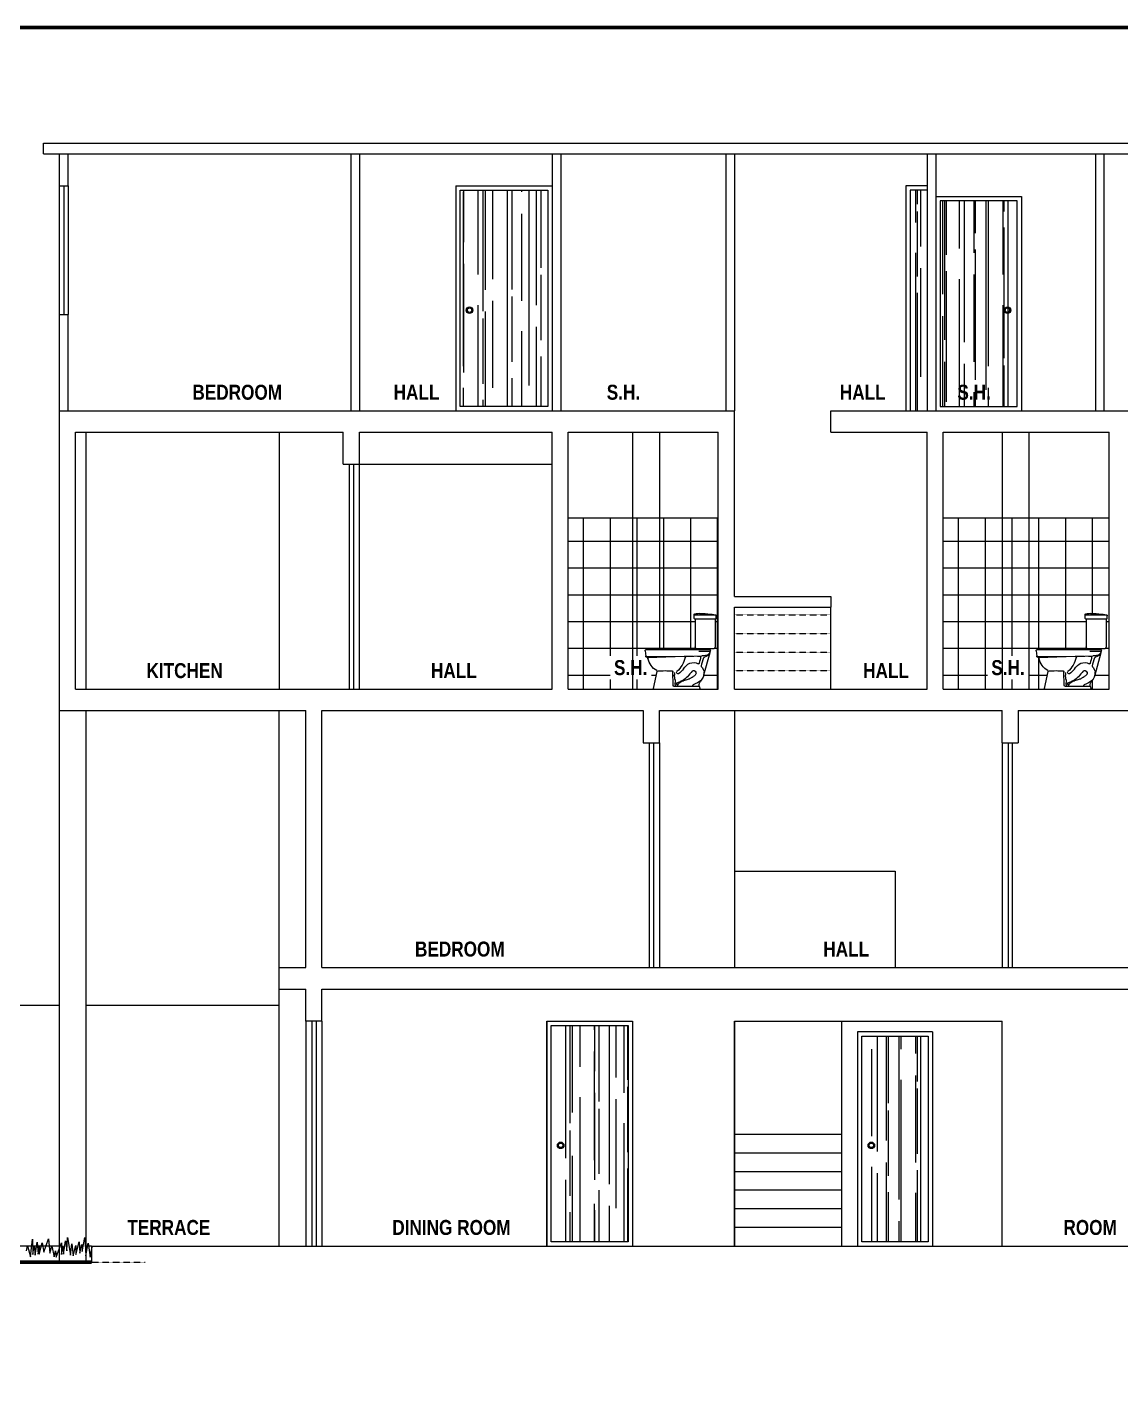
# Model space of a CAD drawing. Header units: millimetres. Extents: x -249630 to 95394, y -188036 to 109963.
# Drawn here: x -68730 to -55976, y -3925 to 12104 of the extents above; entities that cross this region are included whole.
import ezdxf

# ---------------------------------------------------------------- set-up
doc = ezdxf.new("R2010")
doc.units = ezdxf.units.MM
doc.linetypes.add('DASHED2', pattern=[9.525, 6.35, -3.175])
for name, color, linetype in [('04', 4, 'Continuous'), ('05', 5, 'Continuous'), ('Layer1', 2, 'Continuous'), ('Layer11', 30, 'Continuous'), ('Layer2', 8, 'Continuous'), ('Layer3', 3, 'Continuous'), ('Layer5', 84, 'Continuous'), ('Layer8', 8, 'Continuous'), ('SOMBRA', 252, 'Continuous'), ('SUBTITULOS', 90, 'Continuous'), ('VEREDA', 1, 'Continuous')]:
    doc.layers.add(name, color=color, linetype=linetype)
doc.layers.add('MUROS', color=6, linetype='Continuous', lineweight=60)
doc.styles.add('SUBTITULOS(E)', font='swisscbi.ttf', dxfattribs={"oblique": 15, "height": 0.2})
pattern_1 = [(90, (-361581.4, -234596.78), (-254, 558.8), [3810, -508, 1270, -254]), (90, (-361708.4, -234258.96), (-337.82, -254), [762, -83.82, 1524, -190.5]), (90, (-361797.3, -234469.78), (-170.18, 1320.8), [2032, -355.6, 1016, -254])]

# ---------------------------------------------------------------- blocks, each defined once
blk = doc.blocks.new('CORTE INODORO')
for p, q in [((-0.01, 0.661), (-0.01, 0.686)), ((0.195, 0.658), (-0.007, 0.658)), ((0.191, 0.693), (-0.003, 0.693)), ((0, 0.657), (0, 0.394)), ((0.188, 0.657), (0.188, 0.394)), ((0.198, 0.661), (0.198, 0.693)), ((0.012, 0.378), (0.176, 0.378)), ((0.045, 0.359), (0.045, 0.362)), ((0.051, 0.341), (0.045, 0.358)), ((0.152, 0.356), (0.048, 0.356)), ((0.051, 0.341), (0.108, 0.132)), ((0.646, 0.37), (0.053, 0.37)), ((0.27, 0.306), (0.124, 0.311)), ((0.207, 0.308), (0.629, 0.294)), ((0.27, 0.306), (0.637, 0.302)), ((0.641, 0.299), (0.636, 0.297)), ((0.653, 0.358), (0.649, 0.309)), ((0.653, 0.358), (0.653, 0.363)), ((0.393, 0.034), (0.397, 0.165)), ((0.576, 0.007), (0.541, 0.164)), ((0.148, 0.023), (0.145, 0.007)), ((0.571, 0), (0.15, 0)), ((0.387, 0.028), (0.154, 0.028)), ((0.35, 0.032), (0.347, 0.043)), ((0.359, 0.044), (0.352, 0.043)), ((0.362, 0.046), (0.363, 0.049))]:
    blk.add_line(p, q)
for centre, radius, start, end in [((-0.003, 0.686), 0.007, 90, 180), ((-0.007, 0.661), 0.003, 180, 270), ((0.003, 0.657), 0.003, 160.5288, 180), ((0.013, 0.72), 0.0268, 269.7289, 303.6696), ((0.043, 0.675), 0.0268, 89.7289, 123.6696), ((0.137, -0.021), 0.729, 89.1326, 97.4084), ((0.09, 0.016), 0.695, 81.7947, 85.235), ((0.185, 0.657), 0.003, 0, 19.4712), ((0.188, 0.693), 0.01, 0, 81.7947), ((0.191, 0.686), 0.007, 0, 90), ((0.195, 0.661), 0.003, 270, 0), ((0.004, 0.394), 0.004, 180, 225), ((-0.014, 0.374), 0.0228, 17.4319, 47.7941), ((0.202, 0.374), 0.0228, 132.2059, 162.5681), ((0.184, 0.394), 0.004, 315, 0), ((0.012, 0.382), 0.004, 192.531, 270), ((0.053, 0.362), 0.008, 90, 180), ((0.048, 0.359), 0.003, 180, 270), ((0.112, 0.364), 0.0653, 200.9957, 260.1085), ((0.089, 0.355), 0.04, 200.9164, 258.139), ((0.137, 0.586), 0.276, 258.139, 267.2219), ((0.101, 0.294), 0.006, 18.2594, 85.8153), ((-0.658, 0.044), 0.805, 12.333, 18.2594), ((0.251, -0.235), 0.551, 98.9487, 101.9832), ((0.577, 0.366), 0.445, 188.0011, 196.2243), ((0.176, 0.382), 0.004, 270, 347.469), ((0.27, 0.296), 0.0101, 6.1926, 80.2467), ((0.563, 0.373), 0.293, 195.0205, 225.5724), ((0.457, 0.324), 0.175, 300.3686, 347.842), ((0.641, 0.284), 0.014, 112.8337, 167.842), ((0.637, 0.314), 0.012, 269.3937, 354.8978), ((0.637, 0.31), 0.012, 292.8337, 354.8978), ((0.646, 0.363), 0.007, 0, 90), ((0.211, 0.144), 0.107, 141.7703, 172.7556), ((0.234, 0.16), 0.129, 180.8365, 221.331), ((0.122, 0.214), 0.006, 321.7703, 12.333), ((0.156, 0.243), 0.006, 193.7552, 299.357), ((0.204, 0.142), 0.106, 72.1357, 115.1999), ((0.211, 0.144), 0.107, 119.2057, 119.357), ((0.228, 0.151), 0.049, 171.2032, 188.7968), ((0.202, 0.15), 0.0239, 104.7988, 157.573), ((0.209, 0.15), 0.0293, 191.0702, 250.56), ((0.202, 0.158), 0.0162, 37.9525, 112.5604), ((1.854, 1.541), 2.138, 219.9507, 221.7941), ((0.155, 0.095), 0.17, 34.2002, 60.9581), ((0.44, 0.294), 0.179, 215.7263, 237.3045), ((0.348, 0.155), 0.0118, 245.2324, 307.5506), ((0.319, 0.176), 0.0475, 319.6277, 333.5797), ((0.352, 0.156), 0.0096, 355.9098, 54.4925), ((0.073, 0.151), 0.308, 348.06, 356.2516), ((0.563, 0.127), 0.183, 171.2833, 178.8824), ((0.402, 0.166), 0.00522, 94.8447, 186.6116), ((0.464, -0.785), 0.958, 85.7423, 93.7109), ((0.549, 0.166), 0.008, 120.3686, 192.6002), ((0.404, 0.471), 0.475, 234.6901, 245.3239), ((0.068, 0.031), 0.0824, 1.7182, 32.6789), ((0.15, 0.006), 0.006, 168.0239, 270), ((0.129, 0.033), 0.0206, 335.0469, 1.3444), ((0.154, 0.022), 0.006, 90, 168.0239), ((-0.031, -0.261), 0.447, 54.5445, 58.9921), ((0.203, 0.034), 0.00632, 277.9574, 65.3619), ((0.275, 0.169), 0.081, 234.5445, 257.1644), ((0.414, 0.532), 0.47, 250.4077, 255.3868), ((0.444, 0.307), 0.265, 226.0844, 251.2042), ((0.274, -0.015), 0.0951, 45.2368, 76.654), ((0.325, 0.037), 0.0229, 15.8181, 44.4562), ((0.351, 0.049), 0.006, 204.1149, 279.4623), ((0.356, 0.034), 0.006, 195.8181, 270), ((0.357, 0.05), 0.006, 350.5377, 71.2042), ((0.359, 0.047), 0.00331, 270.6859, 336.6943), ((0.366, 0.034), 0.006, 270, 355.293), ((0.11, 0.055), 0.263, 355.293, 1.6486), ((1.148, 0.045), 0.776, 176.8488, 178.6822), ((0.387, 0.034), 0.006, 270, 358.2511), ((0.571, 0.006), 0.006, 270, 12.6002)]:
    blk.add_arc(centre, radius, start, end)

msp = doc.modelspace()

# ---------------------------------------------------------------- hatches: boundary and pattern name
at = {"layer": 'Layer2'}
h = msp.add_hatch(dxfattribs=at)
h.set_pattern_fill('AR-RROOF', color=256, scale=10, angle=90, style=0)
h.set_pattern_definition(pattern_1)
h.paths.add_polyline_path([(-62657.415, 10204.431), (-63682.415, 10204.431), (-63682.415, 7679.431), (-62657.415, 7679.431)])
h = msp.add_hatch(dxfattribs=at)
h.set_pattern_fill('AR-RROOF', color=256, scale=10, angle=90, style=0)
h.set_pattern_definition(pattern_1)
h.paths.add_polyline_path([(-58232.415, 10204.431), (-58432.415, 10204.431), (-58432.415, 7629.431), (-58232.415, 7629.431)])
h = msp.add_hatch(dxfattribs=at)
h.set_pattern_fill('AR-RROOF', color=256, scale=10, angle=90, style=0)
h.set_pattern_definition(pattern_1)
h.paths.add_polyline_path([(-57182.415, 10079.431), (-58082.415, 10079.431), (-58082.415, 7679.431), (-57182.415, 7679.431)])
h.paths.add_polyline_path([(-57925.469, 7708.342), (-57443.083, 7708.342), (-57443.083, 7983.797), (-57925.469, 7983.797)], flags=24)
h = msp.add_hatch(dxfattribs=at)
h.set_pattern_fill('AR-RROOF', color=256, scale=10, angle=90, style=0)
h.set_pattern_definition(pattern_1)
h.paths.add_polyline_path([(-61719.915, 454.431), (-62619.915, 454.431), (-62619.915, -2070.569), (-61719.915, -2070.569)])
h = msp.add_hatch(dxfattribs=at)
h.set_pattern_fill('AR-RROOF', color=256, scale=10, angle=90, style=0)
h.set_pattern_definition(pattern_1)
h.paths.add_polyline_path([(-58994.915, -2070.569), (-58219.915, -2070.569), (-58219.915, 329.431), (-58994.915, 329.431)])

# ---------------------------------------------------------------- linework, layer by layer
at = {"layer": '04'}
for p, q in [((-68357.415, -2308.069), (-68357.415, 4129.431)), ((-68044.915, -2308.069), (-68044.915, 4129.431)), ((-65794.915, 1129.431), (-65794.915, 4129.431)), ((-61357.415, 3754.431), (-61357.415, 1129.431)), ((-57357.415, 3754.431), (-57357.415, 1129.431)), ((-65794.915, -2120.569), (-65794.915, 879.431)), ((-60482.415, -2120.569), (-60482.415, 504.431)), ((-60482.415, 504.431), (-60482.415, -2120.569)), ((-57357.415, -2120.569), (-57357.415, 504.431))]:
    msp.add_line(p, q, dxfattribs=at)
msp.add_lwpolyline([(-60482.415, 504.431), (-57357.415, 504.431)], dxfattribs=at)
at = {"layer": '05'}
for p, q in [((-68357.415, 4379.431), (-68357.415, 7629.431)), ((-60482.415, 5462.765), (-60482.415, 7629.431)), ((-68169.915, 4379.431), (-68169.915, 7379.431)), ((-65044.915, 7004.431), (-65044.915, 7379.431)), ((-62607.415, 4379.431), (-62607.415, 7379.431)), ((-62419.915, 4379.431), (-62419.915, 7379.431)), ((-60669.915, 4379.431), (-60669.915, 7379.431)), ((-58232.415, 4379.431), (-58232.415, 7379.431)), ((-58044.915, 4379.431), (-58044.915, 7379.431)), ((-56107.415, 4379.431), (-56107.415, 7379.431)), ((-60482.415, 4379.431), (-60482.415, 5337.765)), ((-65482.415, 1129.431), (-65482.415, 4129.431)), ((-65294.915, 1129.431), (-65294.915, 4129.431)), ((-61544.915, 4129.431), (-61544.915, 3754.431)), ((-57169.915, 4129.431), (-57169.915, 3754.431)), ((-65482.415, 504.431), (-65482.415, 879.431)), ((-65294.915, 504.431), (-65294.915, 879.431))]:
    msp.add_line(p, q, dxfattribs=at)
for points in [[(-68357.415, 7629.431), (-60482.415, 7629.431)], [(-59357.415, 7629.431), (-56107.415, 7629.431)], [(-59357.415, 7379.431), (-59357.415, 7629.431)], [(-56107.415, 7629.431), (-52607.415, 7629.431)], [(-68169.915, 7379.431), (-65044.915, 7379.431)], [(-64857.415, 7379.431), (-62607.415, 7379.431)], [(-64857.415, 7004.431), (-64857.415, 7379.431)], [(-62419.915, 7379.431), (-60669.915, 7379.431)], [(-59357.415, 7379.431), (-58232.415, 7379.431)], [(-58044.915, 7379.431), (-56107.415, 7379.431)], [(-65044.915, 7004.431), (-64857.415, 7004.431)], [(-60482.415, 5462.765), (-59357.415, 5462.765)], [(-59357.415, 5462.765), (-59357.415, 5337.765)], [(-60482.415, 5337.765), (-59357.415, 5337.765)], [(-68357.415, 4129.431), (-68357.415, 4379.431)], [(-68169.915, 4379.431), (-65294.915, 4379.431)], [(-65294.915, 4379.431), (-62607.415, 4379.431)], [(-62419.915, 4379.431), (-60669.915, 4379.431)], [(-60482.415, 4379.431), (-58232.415, 4379.431)], [(-58044.915, 4379.431), (-56107.415, 4379.431)], [(-68357.415, 4129.431), (-65482.415, 4129.431)], [(-65294.915, 4129.431), (-61544.915, 4129.431)], [(-61357.415, 3754.431), (-61357.415, 4129.431)], [(-61357.415, 4129.431), (-57357.415, 4129.431)], [(-57357.415, 3754.431), (-57357.415, 4129.431)], [(-57169.915, 4129.431), (-52794.915, 4129.431)], [(-61544.915, 3754.431), (-61357.415, 3754.431)], [(-57357.415, 3754.431), (-57169.915, 3754.431)], [(-65794.915, 1129.431), (-65482.415, 1129.431)], [(-65794.915, 879.431), (-65794.915, 1129.431)], [(-65294.915, 1129.431), (-53607.415, 1129.431)], [(-65794.915, 879.431), (-65482.415, 879.431)], [(-65294.915, 879.431), (-53607.415, 879.431)], [(-65294.915, 504.431), (-65482.415, 504.431)], [(-67982.415, -2120.569), (-53607.415, -2120.569)], [(-67982.415, -2120.569), (-67982.415, -2308.069)]]:
    msp.add_lwpolyline(points, dxfattribs=at)
at = {"layer": 'Layer1'}
for p, q in [((-64957.415, 10629.431), (-64957.415, 7629.431)), ((-64857.415, 10629.431), (-64857.415, 7629.431)), ((-62607.415, 10629.431), (-62607.415, 7629.431)), ((-62507.415, 10629.431), (-62507.415, 7629.431)), ((-60582.415, 10629.431), (-60582.415, 7629.431)), ((-60482.415, 10629.431), (-60482.415, 7629.431)), ((-58232.415, 10629.431), (-58232.415, 7629.431)), ((-58132.415, 10629.431), (-58132.415, 7629.431)), ((-56269.915, 10629.431), (-56269.915, 7629.431)), ((-56269.915, 10629.431), (-56269.915, 7629.431)), ((-56169.915, 10629.431), (-56169.915, 7629.431)), ((-56169.915, 10629.431), (-56169.915, 7629.431)), ((-58607.415, 2254.431), (-58607.415, 1129.431)), ((-62669.915, 504.431), (-61669.915, 504.431)), ((-62669.915, -2120.569), (-62669.915, 504.431)), ((-61669.915, 504.431), (-61669.915, -2120.569)), ((-59044.915, 379.431), (-59044.915, -2120.569))]:
    msp.add_line(p, q, dxfattribs=at)
for points in [[(-68544.915, 10754.431), (-52419.915, 10754.431)], [(-68544.915, 10629.431), (-68544.915, 10754.431)], [(-68544.915, 10629.431), (-52419.915, 10629.431)], [(-68357.415, 10254.431), (-68357.415, 10629.431)], [(-68257.415, 10254.431), (-68257.415, 10629.431)], [(-68357.415, 10254.431), (-68257.415, 10254.431)], [(-68357.415, 7629.431), (-68357.415, 8754.431)], [(-68357.415, 8754.431), (-68257.415, 8754.431)], [(-68257.415, 7629.431), (-68257.415, 8754.431)], [(-60482.415, 2254.431), (-58607.415, 2254.431)], [(-65482.415, 504.431), (-65482.415, -2120.569)], [(-65294.915, 504.431), (-65294.915, -2120.569)], [(-58169.915, 379.431), (-59044.915, 379.431)], [(-58169.915, 379.431), (-58169.915, -2120.569)]]:
    msp.add_lwpolyline(points, dxfattribs=at)
at = {"layer": 'Layer2'}
for p, q in [((-68044.915, 4379.431), (-68044.915, 7379.431)), ((-65794.915, 7379.431), (-65794.915, 4379.431))]:
    msp.add_line(p, q, dxfattribs=at)
for points in [[(-68307.415, 10254.431), (-68307.415, 8754.431)], [(-61669.915, 7379.431), (-61669.915, 4379.431)], [(-61357.415, 7379.431), (-61357.415, 4841.931)], [(-57357.415, 7379.431), (-57357.415, 4379.431)], [(-57044.915, 7379.431), (-57044.915, 4379.431)], [(-74482.415, 691.931), (-68357.415, 691.931)], [(-68044.915, 691.931), (-65794.915, 691.931)]]:
    msp.add_lwpolyline(points, dxfattribs=at)
at = {"layer": 'Layer3'}
for p, q in [((-64857.415, 4379.431), (-64857.415, 7004.431)), ((-60482.415, 4129.431), (-60482.415, 1129.431)), ((-59232.415, 504.431), (-59232.415, -2120.569))]:
    msp.add_line(p, q, dxfattribs=at)
msp.add_lwpolyline([(-64857.415, 7004.431), (-62607.415, 7004.431)], dxfattribs=at)
at = {"layer": 'Layer5'}
msp.add_lwpolyline([(-68741.174, -2178.73), (-68729.19, -2118.867), (-68696.234, -2247.572), (-68672.266, -2041.047), (-68666.275, -2220.634), (-68651.295, -2115.874), (-68642.307, -2226.62), (-68618.339, -2076.964), (-68606.355, -2214.647), (-68594.371, -2130.84), (-68594.371, -2217.641), (-68558.42, -2082.95), (-68540.444, -2190.702), (-68486.517, -2035.06), (-68468.541, -2202.675), (-68447.569, -2121.861), (-68417.61, -2247.572), (-68402.63, -2175.737), (-68396.638, -2250.565), (-68333.723, -2082.95), (-68333.723, -2220.634), (-68318.743, -2118.867), (-68309.755, -2214.647), (-68285.787, -2059.005), (-68270.807, -2178.73), (-68261.819, -2023.088), (-68228.864, -2226.62), (-68210.888, -2094.923), (-68195.908, -2235.599), (-68165.948, -2112.881), (-68165.948, -2220.634), (-68127.001, -2070.978), (-68121.009, -2205.668), (-68097.041, -2103.902), (-68091.049, -2184.716), (-68061.089, -2023.088), (-68049.106, -2235.599), (-68022.142, -2088.936), (-67998.174, -2250.565), (-67977.202, -2133.833)], dxfattribs=at)
at = {"layer": 'Layer8', "linetype": 'DASHED2', "ltscale": 0.025}
msp.add_lwpolyline([(-67982.415, -2308.069), (-67357.415, -2308.069)], dxfattribs=at)
at = {"layer": 'MUROS'}
msp.add_lwpolyline([(-100852.68, -25395.954), (-44521.546, -25395.954), (-44521.546, 12104.046), (-100852.68, 12104.046)], close=True, dxfattribs=at)
msp.add_lwpolyline([(-81262.213, -2308.069), (-67982.415, -2308.069)], dxfattribs=at)
at = {"layer": 'SOMBRA', "color": 126}
for p, q in [((-62419.915, 6379.431), (-60669.915, 6379.431)), ((-62240.873, 4379.431), (-62240.873, 6379.431)), ((-61928.373, 4769.039), (-61928.373, 6379.431)), ((-61615.873, 4769.039), (-61615.873, 6379.431)), ((-61303.373, 4841.931), (-61303.373, 6379.431)), ((-60990.873, 4841.931), (-60990.873, 6379.431)), ((-60678.373, 4379.431), (-60678.373, 6379.431)), ((-58044.915, 6379.431), (-56107.415, 6379.431)), ((-57865.873, 4379.431), (-57865.873, 6379.431)), ((-57553.373, 4379.431), (-57553.373, 6379.431)), ((-57240.873, 4769.039), (-57240.873, 6379.431)), ((-56928.373, 4841.931), (-56928.373, 6379.431)), ((-56615.873, 4841.931), (-56615.873, 6379.431)), ((-56303.373, 5264.444), (-56303.373, 6379.431)), ((-62419.915, 6106.882), (-61669.915, 6106.882)), ((-61669.915, 6106.882), (-61357.415, 6106.882)), ((-61357.415, 6106.882), (-60669.915, 6106.882)), ((-58044.915, 6106.882), (-57357.415, 6106.882)), ((-57357.415, 6106.882), (-57044.915, 6106.882)), ((-57044.915, 6106.882), (-56107.415, 6106.882)), ((-62419.915, 5794.382), (-61669.915, 5794.382)), ((-61669.915, 5794.382), (-61357.415, 5794.382)), ((-61357.415, 5794.382), (-60669.915, 5794.382)), ((-58044.915, 5794.382), (-57357.415, 5794.382)), ((-57357.415, 5794.382), (-57044.915, 5794.382)), ((-57044.915, 5794.382), (-56107.415, 5794.382)), ((-62419.915, 5481.882), (-61669.915, 5481.882)), ((-61669.915, 5481.882), (-61357.415, 5481.882)), ((-61357.415, 5481.882), (-60669.915, 5481.882)), ((-58044.915, 5481.882), (-57357.415, 5481.882)), ((-57357.415, 5481.882), (-57044.915, 5481.882)), ((-57044.915, 5481.882), (-56107.415, 5481.882)), ((-62419.915, 5169.382), (-61669.915, 5169.382)), ((-61669.915, 5169.382), (-61357.415, 5169.382)), ((-61357.415, 5169.382), (-60942.609, 5169.382)), ((-60707.609, 5169.382), (-60669.915, 5169.382)), ((-58044.915, 5169.382), (-57357.415, 5169.382)), ((-57357.415, 5169.382), (-57044.915, 5169.382)), ((-57044.915, 5169.382), (-56380.109, 5169.382)), ((-56145.109, 5169.382), (-56107.415, 5169.382)), ((-62419.915, 4856.882), (-61669.915, 4856.882)), ((-61669.915, 4856.882), (-61357.415, 4856.882)), ((-61357.415, 4856.882), (-60933.462, 4856.882)), ((-60716.756, 4856.882), (-60669.915, 4856.882)), ((-58044.915, 4856.882), (-57357.415, 4856.882)), ((-57357.415, 4856.882), (-57044.915, 4856.882)), ((-57044.915, 4856.882), (-56370.962, 4856.882)), ((-56154.256, 4856.882), (-56107.415, 4856.882)), ((-61303.373, 4753.251), (-61303.373, 4759.198)), ((-60990.873, 4763.618), (-60990.873, 4763.653)), ((-56928.373, 4732.546), (-56928.373, 4757.214)), ((-56928.373, 4379.431), (-56928.373, 4732.546)), ((-62419.915, 4544.382), (-61932.228, 4544.382)), ((-61928.373, 4379.431), (-61928.373, 4493.584)), ((-61615.873, 4379.431), (-61615.873, 4493.584)), ((-61449.842, 4544.382), (-61393.238, 4544.382)), ((-61202.598, 4544.382), (-61182.636, 4544.382)), ((-60842.678, 4544.382), (-60669.915, 4544.382)), ((-58044.915, 4544.382), (-57529.553, 4544.382)), ((-57240.873, 4379.431), (-57240.873, 4493.584)), ((-57047.166, 4544.382), (-57044.915, 4544.382)), ((-57044.915, 4544.382), (-56830.738, 4544.382)), ((-56303.373, 4379.431), (-56303.373, 4490.09)), ((-56280.178, 4544.382), (-56107.415, 4544.382))]:
    msp.add_line(p, q, dxfattribs=at)
at = {"layer": 'VEREDA'}
for p, q in [((-63732.415, 10254.431), (-63732.415, 7629.431)), ((-58482.415, 10254.431), (-58482.415, 7629.431)), ((-57132.415, 10129.431), (-57132.415, 7629.431)), ((-59357.415, 4379.431), (-59357.415, 5337.765)), ((-62669.915, 504.431), (-62669.915, -2120.569)), ((-61669.915, 504.431), (-61669.915, -2120.569))]:
    msp.add_line(p, q, dxfattribs=at)
at = {"layer": 'VEREDA', "linetype": 'DASHED2', "ltscale": 0.025}
msp.add_line((-60482.415, 4596.098), (-59357.415, 4596.098), dxfattribs=at)
at = {"layer": 'VEREDA'}
for points in [[(-68357.415, 8754.431), (-68357.415, 10254.431)], [(-68257.415, 10254.431), (-68257.415, 8754.431)], [(-63732.415, 10254.431), (-62607.415, 10254.431)], [(-58232.415, 10254.431), (-58482.415, 10254.431)], [(-58232.415, 10204.431), (-58432.415, 10204.431), (-58432.415, 7629.431)], [(-58132.415, 10129.431), (-57132.415, 10129.431)], [(-64976.165, 7004.431), (-64976.165, 4379.431)], [(-64926.165, 7004.431), (-64926.165, 4379.431)], [(-61476.165, 3754.431), (-61476.165, 1129.431)], [(-61426.165, 3754.431), (-61426.165, 1129.431)], [(-57288.665, 3754.431), (-57288.665, 1129.431)], [(-57238.665, 3754.431), (-57238.665, 1129.431)], [(-65413.665, 504.431), (-65413.665, -2120.569)], [(-65363.665, 504.431), (-65363.665, -2120.569)], [(-62669.915, 504.431), (-61669.915, 504.431)], [(-59232.415, -820.569), (-60482.415, -820.569)], [(-59232.415, -1037.235), (-60482.415, -1037.235)], [(-59232.415, -1253.902), (-60482.415, -1253.902)], [(-59232.415, -1470.569), (-60482.415, -1470.569)], [(-59232.415, -1687.235), (-60482.415, -1687.235)], [(-59232.415, -1903.902), (-60482.415, -1903.902)], [(-68357.415, -2120.569), (-74482.415, -2120.569)], [(-67982.415, -2120.569), (-68044.915, -2120.569)]]:
    msp.add_lwpolyline(points, dxfattribs=at)
for points in [[(-63682.415, 10204.431), (-62657.415, 10204.431), (-62657.415, 7679.431), (-63682.415, 7679.431)], [(-57182.415, 10079.431), (-58082.415, 10079.431), (-58082.415, 7679.431), (-57182.415, 7679.431)], [(-62619.915, 454.431), (-61719.915, 454.431), (-61719.915, -2070.569), (-62619.915, -2070.569)], [(-58994.915, 329.431), (-58219.915, 329.431), (-58219.915, -2070.569), (-58994.915, -2070.569)]]:
    msp.add_lwpolyline(points, close=True, dxfattribs=at)
at = {"layer": 'VEREDA', "linetype": 'DASHED2', "ltscale": 0.025}
for points in [[(-60482.415, 5246.098), (-59357.415, 5246.098)], [(-60482.415, 5029.431), (-59357.415, 5029.431)], [(-60482.415, 4812.765), (-59357.415, 4812.765)]]:
    msp.add_lwpolyline(points, dxfattribs=at)
at = {"layer": 'VEREDA'}
for centre, radius in [((-63571.408, 8804.431), 38.456), ((-63571.408, 8804.431), 25.956), ((-57296.147, 8804.431), 38.456), ((-57296.147, 8804.431), 25.956), ((-62508.908, -945.569), 38.456), ((-62508.908, -945.569), 25.956), ((-58883.908, -945.569), 38.456), ((-58883.908, -945.569), 25.956)]:
    msp.add_circle(centre, radius, dxfattribs=at)

# ---------------------------------------------------------------- block references
at = {"layer": 'Layer11', "xscale": -1250, "yscale": 1250, "zscale": 1250}
for p in [(-60705.326, 4379.431), (-56142.826, 4379.431)]:
    msp.add_blockref('CORTE INODORO', p, dxfattribs=at)

# ---------------------------------------------------------------- texts
at = {"layer": 'SUBTITULOS', "linetype": 'ByBlock', "style": 'SUBTITULOS(E)'}
for s, p in [('BEDROOM', (-66806.149, 7758.456)), ('HALL', (-64458.27, 7758.456)), ('S.H.', (-61970.915, 7758.456)), ('HALL', (-59251.094, 7758.456)), ('S.H.', (-57879.56, 7758.456)), ('KITCHEN', (-67342.315, 4508.456)), ('HALL', (-64022.462, 4508.456)), ('S.H.', (-61886.319, 4543.698)), ('HALL', (-58979.327, 4508.456)), ('S.H.', (-57483.644, 4543.698)), ('BEDROOM', (-64208.594, 1258.456)), ('HALL', (-59444.226, 1258.456)), ('TERRACE', (-67565.323, -1991.544)), ('DINING ROOM', (-64473.552, -1991.544)), ('ROOM', (-56642.754, -1991.544))]:
    msp.add_text(s, height=175, dxfattribs=at).set_placement(p)

doc.saveas('drawing.dxf')
